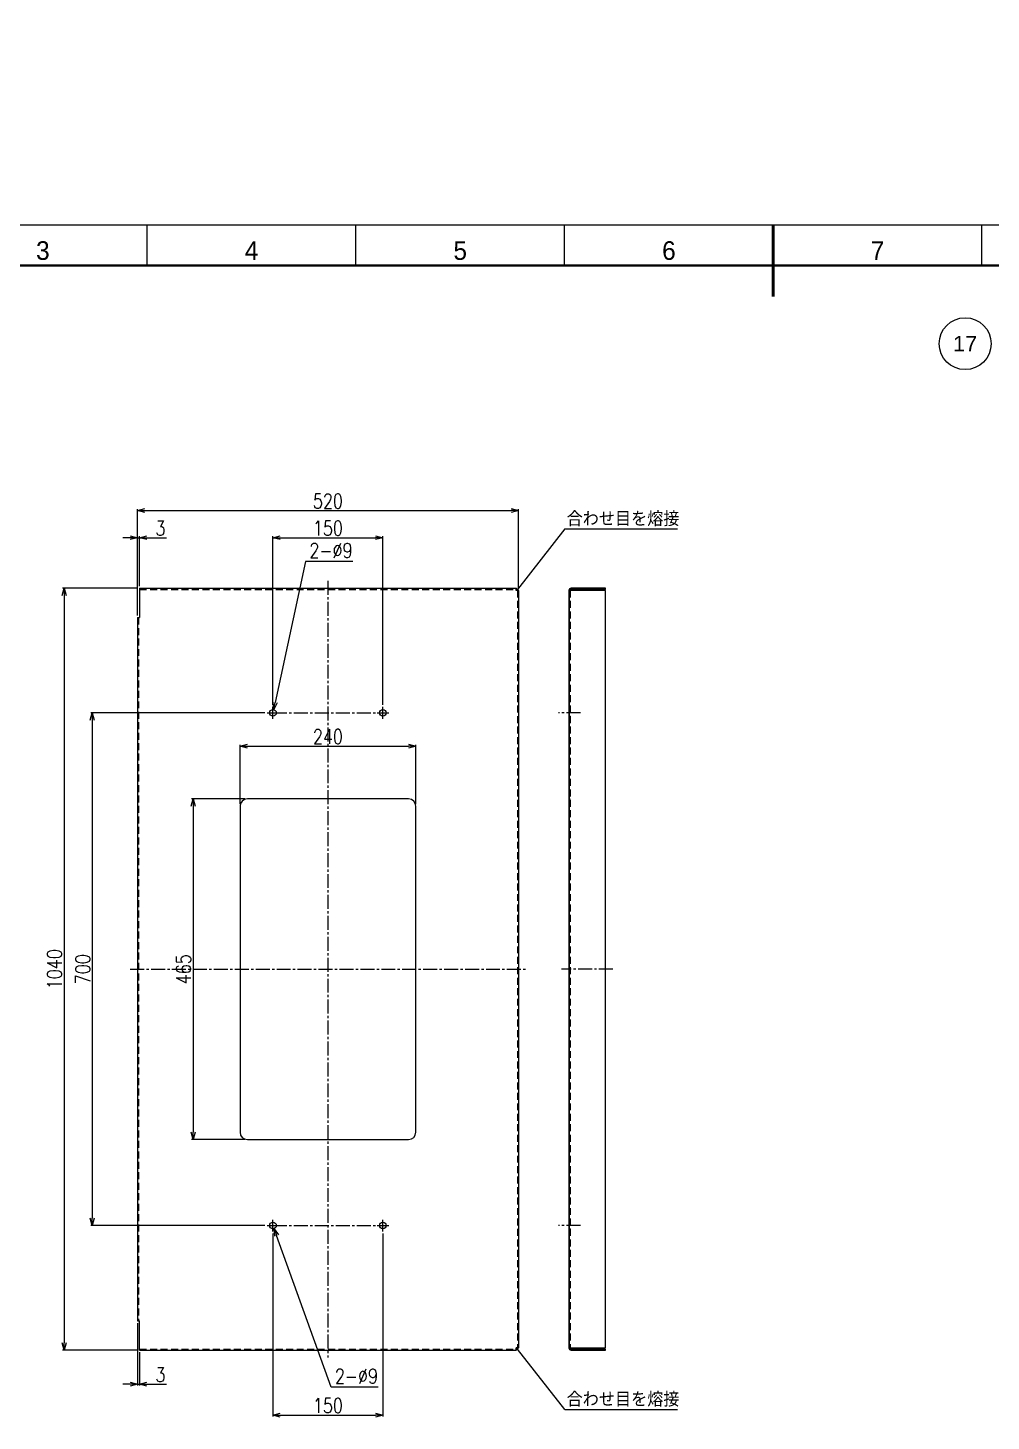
# Model space of a CAD drawing. Header units: millimetres. Extents: x 0 to 51411, y 0 to 16902.
# Drawn here: x 20139 to 21453, y 1409 to 3311 of the extents above; entities that cross this region are included whole.
import ezdxf
from ezdxf import colors
from ezdxf.entities.mleader import LeaderData, LeaderLine
from ezdxf.enums import TextEntityAlignment as Align
from ezdxf.math import Vec2, Vec3

# ---------------------------------------------------------------- set-up
doc = ezdxf.new("R2010")
doc.units = ezdxf.units.MM
doc.linetypes.add('CENTER2', pattern=[28.575, 19.05, -3.175, 3.175, -3.175])
doc.linetypes.add('HIDDEN2', pattern=[4.7625, 3.175, -1.5875])
for name, color, linetype, lineweight in [('01_外形線', 7, 'Continuous', 25), ('03_かくれ線', 6, 'HIDDEN2', 13), ('04_中心線', 1, 'CENTER2', 9), ('07_寸法線', 3, 'Continuous', 9), ('99_図枠', 7, 'Continuous', 40)]:
    doc.layers.add(name, color=color, linetype=linetype, lineweight=lineweight)
doc.layers.add('10_補助線', color=8, linetype='Continuous', lineweight=13, plot=False)
doc.styles.add('KSS_TXT', font='txt.shx', dxfattribs={"bigfont": 'extfont2.shx'})
doc.styles.get("Standard").update_dxf_attribs({"font": 'arial.ttf'})
doc.styles.add('寸法用', font='simplex.shx', dxfattribs={"width": 0.8, "bigfont": '@extfont2.shx'})
doc.styles.add('表題用', font='MS PGothic.ttf')
doc.dimstyles.new('機械製図用', dxfattribs={"dimtxt": 3.5, "dimasz": 3.5, "dimexe": 2, "dimexo": 0, "dimgap": 1.2, "dimtad": 1, "dimdsep": 46, "dimtxsty": '寸法用', "dimblk": 'OPEN30', "dimcen": 0, "dimclrd": 256, "dimclre": 256, "dimclrt": 7, "dimazin": 2, "dimtm": 1e-09, "dimtfac": 0.75, "dimtmove": 0, "dimatfit": 3, "dimldrblk": 'OPEN30', "dimfxl": 1, "dimlwd": -1, "dimlwe": -1, "dimarcsym": 0})
doc.dimstyles.new('機械製図用$3', dxfattribs={"dimtxt": 3.5, "dimasz": 3.5, "dimexe": 2, "dimexo": 0, "dimgap": 1.2, "dimtad": 1, "dimtih": 1, "dimtoh": 1, "dimdsep": 46, "dimtxsty": '寸法用', "dimblk": 'OPEN30', "dimcen": 0, "dimsd1": 1, "dimclrd": 256, "dimclre": 256, "dimclrt": 7, "dimazin": 2, "dimtm": 1e-09, "dimtfac": 0.75, "dimtofl": 0, "dimtmove": 0, "dimatfit": 3, "dimldrblk": 'OPEN30', "dimfxl": 1, "dimlwd": -1, "dimlwe": -1, "dimarcsym": 0})

# ---------------------------------------------------------------- blocks, each defined once
blk = doc.blocks.new('_Open30')
at = {"color": 0, "linetype": 'ByBlock', "lineweight": -2}
for p, q in [((-1, 0.27), (0, 0)), ((0, 0), (-1, -0.27)), ((0, 0), (-1, 0))]:
    blk.add_line(p, q, dxfattribs=at)
blk = doc.blocks.new('*D575')
at = {"layer": '07_寸法線', "transparency": 16777216}
for p, q in [((20288.1, 2508.9), (20288.1, 2654)), ((20298.1, 2652), (20798.1, 2652)), ((20808.1, 2545.9), (20808.1, 2654))]:
    blk.add_line(p, q, dxfattribs=at)
at = {"layer": 'Defpoints', "color": 0, "transparency": 16777216}
for p in [(20808.1, 2652), (20808.1, 2542.9), (20288.1, 2505.9)]:
    blk.add_point(p, dxfattribs=at)
at = {"layer": '07_寸法線', "transparency": 16777216, "xscale": 10, "yscale": 10, "zscale": 10, "rotation": 180}
blk.add_blockref('_Open30', (20288.1, 2652), dxfattribs=at)
at = {"layer": '07_寸法線', "transparency": 16777216, "xscale": 10, "yscale": 10, "zscale": 10}
blk.add_blockref('_Open30', (20808.1, 2652), dxfattribs=at)
at = {"layer": '07_寸法線', "color": 7, "transparency": 16777216, "insert": (20548.1, 2665), "char_height": 20, "attachment_point": 5, "style": '寸法用'}
blk.add_mtext('520', dxfattribs=at)
blk = doc.blocks.new('*D577')
at = {"layer": '07_寸法線', "transparency": 16777216}
for p, q in [((20288.1, 2545.9), (20185.9, 2545.9)), ((20187.9, 2535.9), (20187.9, 1515.9)), ((20288.1, 1505.9), (20185.9, 1505.9))]:
    blk.add_line(p, q, dxfattribs=at)
at = {"layer": 'Defpoints', "color": 0, "transparency": 16777216}
for p in [(20291.1, 2545.9), (20187.9, 1505.9), (20291.1, 1505.9)]:
    blk.add_point(p, dxfattribs=at)
at = {"layer": '07_寸法線', "transparency": 16777216, "xscale": 10, "yscale": 10, "zscale": 10}
for p, rotation in [((20187.9, 2545.9), 90), ((20187.9, 1505.9), 270)]:
    blk.add_blockref('_Open30', p, dxfattribs=dict(at, rotation=rotation))
at = {"layer": '07_寸法線', "color": 7, "transparency": 16777216, "insert": (20174.9, 2025.9), "char_height": 20, "attachment_point": 5, "rotation": 90, "style": '寸法用'}
blk.add_mtext('1040', dxfattribs=at)
blk = doc.blocks.new('*U571')
at = {"layer": '04_中心線', "color": 0, "linetype": 'CENTER2', "transparency": 16777216}
for p, q in [((-8, 0), (-0.9, 0)), ((0, 0.9), (0, 8)), ((0.9, 0), (8, 0)), ((0, -8), (0, -0.9))]:
    blk.add_line(p, q, dxfattribs=at)
at = {"layer": '04_中心線', "color": 0, "linetype": 'Continuous', "transparency": 16777216}
for p, q in [((-0.45, 0), (0.45, 0)), ((0, -0.45), (0, 0.45))]:
    blk.add_line(p, q, dxfattribs=at)
blk = doc.blocks.new('*U572')
at = {"layer": '04_中心線', "color": 0, "linetype": 'CENTER2', "transparency": 16777216}
for p, q in [((-8, 0), (-0.9, 0)), ((0, 0.9), (0, 8)), ((0.9, 0), (8, 0)), ((0, -8), (0, -0.9))]:
    blk.add_line(p, q, dxfattribs=at)
at = {"layer": '04_中心線', "color": 0, "linetype": 'Continuous', "transparency": 16777216}
for p, q in [((-0.45, 0), (0.45, 0)), ((0, -0.45), (0, 0.45))]:
    blk.add_line(p, q, dxfattribs=at)
blk = doc.blocks.new('*U573')
at = {"layer": '04_中心線', "color": 0, "linetype": 'CENTER2', "transparency": 16777216}
for p, q in [((-8, 0), (-0.9, 0)), ((0, 0.9), (0, 8)), ((0.9, 0), (8, 0)), ((0, -8), (0, -0.9))]:
    blk.add_line(p, q, dxfattribs=at)
at = {"layer": '04_中心線', "color": 0, "linetype": 'Continuous', "transparency": 16777216}
for p, q in [((-0.45, 0), (0.45, 0)), ((0, -0.45), (0, 0.45))]:
    blk.add_line(p, q, dxfattribs=at)
blk = doc.blocks.new('*U574')
at = {"layer": '04_中心線', "color": 0, "linetype": 'CENTER2', "transparency": 16777216}
for p, q in [((-8, 0), (-0.9, 0)), ((0, 0.9), (0, 8)), ((0.9, 0), (8, 0)), ((0, -8), (0, -0.9))]:
    blk.add_line(p, q, dxfattribs=at)
at = {"layer": '04_中心線', "color": 0, "linetype": 'Continuous', "transparency": 16777216}
for p, q in [((-0.45, 0), (0.45, 0)), ((0, -0.45), (0, 0.45))]:
    blk.add_line(p, q, dxfattribs=at)
blk = doc.blocks.new('*D579')
at = {"layer": '07_寸法線', "transparency": 16777216}
for p, q in [((20462.1, 2375.9), (20224.5, 2375.9)), ((20226.5, 2365.9), (20226.5, 1685.9)), ((20462.1, 1675.9), (20224.5, 1675.9))]:
    blk.add_line(p, q, dxfattribs=at)
at = {"layer": 'Defpoints', "color": 0, "transparency": 16777216}
for p in [(20465.1, 2375.9), (20226.5, 1675.9), (20465.1, 1675.9)]:
    blk.add_point(p, dxfattribs=at)
at = {"layer": '07_寸法線', "transparency": 16777216, "xscale": 10, "yscale": 10, "zscale": 10}
for p, rotation in [((20226.5, 2375.9), 90), ((20226.5, 1675.9), 270)]:
    blk.add_blockref('_Open30', p, dxfattribs=dict(at, rotation=rotation))
at = {"layer": '07_寸法線', "color": 7, "transparency": 16777216, "insert": (20213.5, 2025.9), "char_height": 20, "attachment_point": 5, "rotation": 90, "style": '寸法用'}
blk.add_mtext('700', dxfattribs=at)
blk = doc.blocks.new('*D582')
at = {"layer": '07_寸法線', "transparency": 16777216}
for p, q in [((20278.1, 2615), (20268.1, 2615)), ((20288.1, 2508.9), (20288.1, 2617)), ((20288.1, 2615), (20291.1, 2615)), ((20291.1, 2548.9), (20291.1, 2617)), ((20301.1, 2615), (20327.8, 2615))]:
    blk.add_line(p, q, dxfattribs=at)
at = {"layer": 'Defpoints', "color": 0, "transparency": 16777216}
for p in [(20291.1, 2615), (20291.1, 2545.9), (20288.1, 2505.9)]:
    blk.add_point(p, dxfattribs=at)
at = {"layer": '07_寸法線', "transparency": 16777216, "xscale": 10, "yscale": 10, "zscale": 10}
blk.add_blockref('_Open30', (20288.1, 2615), dxfattribs=at)
at = {"layer": '07_寸法線', "transparency": 16777216, "xscale": 10, "yscale": 10, "zscale": 10, "rotation": 180}
blk.add_blockref('_Open30', (20291.1, 2615), dxfattribs=at)
at = {"layer": '07_寸法線', "color": 7, "transparency": 16777216, "insert": (20319.5, 2628), "char_height": 20, "attachment_point": 5, "style": '寸法用'}
blk.add_mtext('3', dxfattribs=at)
blk = doc.blocks.new('*D583')
at = {"layer": '07_寸法線', "transparency": 16777216}
for p, q in [((20288.1, 1542.9), (20288.1, 1457.4)), ((20291.1, 1502.9), (20291.1, 1457.4)), ((20278.1, 1459.4), (20268.1, 1459.4)), ((20288.1, 1459.4), (20291.1, 1459.4)), ((20301.1, 1459.4), (20327.8, 1459.4))]:
    blk.add_line(p, q, dxfattribs=at)
at = {"layer": 'Defpoints', "color": 0, "transparency": 16777216}
for p in [(20288.1, 1545.9), (20291.1, 1505.9), (20291.1, 1459.4)]:
    blk.add_point(p, dxfattribs=at)
at = {"layer": '07_寸法線', "transparency": 16777216, "xscale": 10, "yscale": 10, "zscale": 10}
blk.add_blockref('_Open30', (20288.1, 1459.4), dxfattribs=at)
at = {"layer": '07_寸法線', "transparency": 16777216, "xscale": 10, "yscale": 10, "zscale": 10, "rotation": 180}
blk.add_blockref('_Open30', (20291.1, 1459.4), dxfattribs=at)
at = {"layer": '07_寸法線', "color": 7, "transparency": 16777216, "insert": (20319.5, 1472.4), "char_height": 20, "attachment_point": 5, "style": '寸法用'}
blk.add_mtext('3', dxfattribs=at)
blk = doc.blocks.new('*D584')
at = {"layer": '07_寸法線', "transparency": 16777216}
for p, q in [((20473.1, 2386.9), (20473.1, 2617)), ((20483.1, 2615), (20613.1, 2615)), ((20623.1, 2386.9), (20623.1, 2617))]:
    blk.add_line(p, q, dxfattribs=at)
at = {"layer": 'Defpoints', "color": 0, "transparency": 16777216}
for p in [(20623.1, 2615), (20473.1, 2383.9), (20623.1, 2383.9)]:
    blk.add_point(p, dxfattribs=at)
at = {"layer": '07_寸法線', "transparency": 16777216, "xscale": 10, "yscale": 10, "zscale": 10, "rotation": 180}
blk.add_blockref('_Open30', (20473.1, 2615), dxfattribs=at)
at = {"layer": '07_寸法線', "transparency": 16777216, "xscale": 10, "yscale": 10, "zscale": 10}
blk.add_blockref('_Open30', (20623.1, 2615), dxfattribs=at)
at = {"layer": '07_寸法線', "color": 7, "transparency": 16777216, "insert": (20548.1, 2628), "char_height": 20, "attachment_point": 5, "style": '寸法用'}
blk.add_mtext('150', dxfattribs=at)
blk = doc.blocks.new('*D595')
at = {"layer": '07_寸法線', "transparency": 16777216}
for p, q in [((20435.1, 2258.4), (20362.1, 2258.4)), ((20364.1, 2248.4), (20364.1, 1803.4)), ((20435.1, 1793.4), (20362.1, 1793.4))]:
    blk.add_line(p, q, dxfattribs=at)
at = {"layer": 'Defpoints', "color": 0, "transparency": 16777216}
for p in [(20438.1, 2258.4), (20364.1, 1793.4), (20438.1, 1793.4)]:
    blk.add_point(p, dxfattribs=at)
at = {"layer": '07_寸法線', "transparency": 16777216, "xscale": 10, "yscale": 10, "zscale": 10}
for p, rotation in [((20364.1, 2258.4), 90), ((20364.1, 1793.4), 270)]:
    blk.add_blockref('_Open30', p, dxfattribs=dict(at, rotation=rotation))
at = {"layer": '07_寸法線', "color": 7, "transparency": 16777216, "insert": (20351.1, 2025.9), "char_height": 20, "attachment_point": 5, "rotation": 90, "style": '寸法用'}
blk.add_mtext('465', dxfattribs=at)
blk = doc.blocks.new('*D596')
at = {"layer": '07_寸法線', "transparency": 16777216}
for p, q in [((20428.1, 2251.4), (20428.1, 2332.4)), ((20438.1, 2330.4), (20658.1, 2330.4)), ((20668.1, 2251.4), (20668.1, 2332.4))]:
    blk.add_line(p, q, dxfattribs=at)
at = {"layer": 'Defpoints', "color": 0, "transparency": 16777216}
for p in [(20668.1, 2330.4), (20428.1, 2248.4), (20668.1, 2248.4)]:
    blk.add_point(p, dxfattribs=at)
at = {"layer": '07_寸法線', "transparency": 16777216, "xscale": 10, "yscale": 10, "zscale": 10, "rotation": 180}
blk.add_blockref('_Open30', (20428.1, 2330.4), dxfattribs=at)
at = {"layer": '07_寸法線', "transparency": 16777216, "xscale": 10, "yscale": 10, "zscale": 10}
blk.add_blockref('_Open30', (20668.1, 2330.4), dxfattribs=at)
at = {"layer": '07_寸法線', "color": 7, "transparency": 16777216, "insert": (20548.1, 2343.4), "char_height": 20, "attachment_point": 5, "style": '寸法用'}
blk.add_mtext('240', dxfattribs=at)
blk = doc.blocks.new('*D790')
at = {"layer": '07_寸法線', "transparency": 16777216}
for p, q in [((20517.5, 2582.5), (20476.2, 2390.1)), ((20582, 2582.5), (20517.5, 2582.5))]:
    blk.add_line(p, q, dxfattribs=at)
at = {"layer": 'Defpoints', "color": 0, "transparency": 16777216}
for p in [(20474.1, 2380.3), (20472.2, 2371.5)]:
    blk.add_point(p, dxfattribs=at)
at = {"layer": '07_寸法線', "transparency": 16777216, "xscale": 10, "yscale": 10, "zscale": 10, "rotation": 257.8658870974812}
blk.add_blockref('_Open30', (20474.1, 2380.3), dxfattribs=at)
at = {"layer": '07_寸法線', "color": 7, "transparency": 16777216, "insert": (20552.3, 2597.5), "char_height": 20, "attachment_point": 5, "style": '寸法用'}
blk.add_mtext('2-∅9', dxfattribs=at)
blk = doc.blocks.new('*D791')
at = {"layer": '07_寸法線', "transparency": 16777216}
for p, q in [((20552.3, 1455.3), (20478, 1662.2)), ((20616.7, 1455.3), (20552.3, 1455.3))]:
    blk.add_line(p, q, dxfattribs=at)
at = {"layer": 'Defpoints', "color": 0, "transparency": 16777216}
for p in [(20471.6, 1680.1), (20474.6, 1671.6)]:
    blk.add_point(p, dxfattribs=at)
at = {"layer": '07_寸法線', "transparency": 16777216, "xscale": 10, "yscale": 10, "zscale": 10, "rotation": 109.7402164581199}
blk.add_blockref('_Open30', (20474.6, 1671.6), dxfattribs=at)
at = {"layer": '07_寸法線', "color": 7, "transparency": 16777216, "insert": (20587, 1470.3), "char_height": 20, "attachment_point": 5, "style": '寸法用'}
blk.add_mtext('2-∅9', dxfattribs=at)
blk = doc.blocks.new('*D792')
at = {"layer": '07_寸法線', "transparency": 16777216}
for p, q in [((20473.1, 1664.9), (20473.1, 1415.2)), ((20623.1, 1664.9), (20623.1, 1415.2)), ((20483.1, 1417.2), (20613.1, 1417.2))]:
    blk.add_line(p, q, dxfattribs=at)
at = {"layer": 'Defpoints', "color": 0, "transparency": 16777216}
for p in [(20473.1, 1667.9), (20623.1, 1667.9), (20623.1, 1417.2)]:
    blk.add_point(p, dxfattribs=at)
at = {"layer": '07_寸法線', "transparency": 16777216, "xscale": 10, "yscale": 10, "zscale": 10, "rotation": 180}
blk.add_blockref('_Open30', (20473.1, 1417.2), dxfattribs=at)
at = {"layer": '07_寸法線', "transparency": 16777216, "xscale": 10, "yscale": 10, "zscale": 10}
blk.add_blockref('_Open30', (20623.1, 1417.2), dxfattribs=at)
at = {"layer": '07_寸法線', "color": 7, "transparency": 16777216, "insert": (20548.1, 1430.2), "char_height": 20, "attachment_point": 5, "style": '寸法用'}
blk.add_mtext('150', dxfattribs=at)
blk = doc.blocks.new('AM_BALLOON1')
at = {"transparency": 16777216}
blk.add_circle((0, 0), 5, dxfattribs=at)
blk.add_attdef('B_NUMBER', text='', height=3, dxfattribs=at).set_placement((0, 0), align=Align.MIDDLE_CENTER)
blk = doc.blocks.new('_OPEN')
at = {"color": 0, "linetype": 'ByBlock'}
for p, q in [((-1, 0.17), (0, 0)), ((0, 0), (-1, -0.17)), ((0, 0), (-1, 0))]:
    blk.add_line(p, q, dxfattribs=at)

msp = doc.modelspace()

# ---------------------------------------------------------------- linework, layer by layer
at = {"layer": '01_外形線'}
for p, q in [((20291.121, 2545.88), (20291.121, 2505.88)), ((20291.121, 2545.88), (20805.121, 2545.88)), ((20805.121, 2545.88), (20805.121, 2542.88)), ((20808.121, 2542.88), (20805.121, 2542.88)), ((20808.121, 2542.88), (20808.121, 1508.88)), ((20288.121, 2505.88), (20288.121, 1545.88)), ((20288.121, 2505.88), (20291.121, 2505.88)), ((20288.121, 1545.88), (20291.121, 1545.88)), ((20291.121, 1505.88), (20291.121, 1545.88)), ((20291.121, 1505.88), (20291.121, 1545.88)), ((20291.121, 1505.88), (20805.121, 1505.88)), ((20808.121, 1508.88), (20805.121, 1508.88)), ((20805.121, 1505.88), (20805.121, 1508.88))]:
    msp.add_line(p, q, dxfattribs=at)
for points in [[(20805.121, 2542.88), (20805.121, 2545.88), (20808.121, 2542.88), (20805.121, 2542.88)], [(20877.117, 1508.88), (20927.117, 1508.88), (20927.117, 2542.88), (20877.117, 2542.88)], [(20805.121, 1508.88), (20805.121, 1505.88), (20808.121, 1508.88), (20805.121, 1508.88)]]:
    msp.add_lwpolyline(points, dxfattribs=at)
msp.add_lwpolyline([(20878.617, 2542.88, -0.41421356), (20880.117, 2544.38), (20927.117, 2544.38), (20927.117, 2545.88), (20880.117, 2545.88, 0.41421356), (20877.117, 2542.88), (20877.117, 1508.88, 0.41421356), (20880.117, 1505.88), (20927.117, 1505.88), (20927.117, 1507.38), (20880.117, 1507.38, -0.41421356), (20878.617, 1508.88)], format="xyb", dxfattribs=at)
msp.add_lwpolyline([(20438.121, 1793.38), (20658.121, 1793.38, 0.41421356), (20668.121, 1803.38), (20668.121, 2248.38, 0.41421356), (20658.121, 2258.38), (20438.121, 2258.38, 0.41421356), (20428.121, 2248.38), (20428.121, 1803.38, 0.41421356)], format="xyb", close=True, dxfattribs=at)
for centre in [(20473.121, 2375.88), (20623.121, 2375.88), (20473.121, 1675.88), (20623.121, 1675.88)]:
    msp.add_circle(centre, 4.5, dxfattribs=at)
at = {"layer": '03_かくれ線', "ltscale": 3}
for p, q in [((20291.121, 2544.38), (20805.121, 2544.38)), ((20806.621, 2542.88), (20806.621, 1508.88)), ((20878.617, 2542.88), (20878.617, 1508.88)), ((20289.621, 2505.88), (20289.621, 1545.88)), ((20878.617, 2380.38), (20877.117, 2380.38)), ((20878.617, 2371.38), (20877.117, 2371.38)), ((20877.117, 2258.38), (20878.617, 2258.38)), ((20877.117, 1793.38), (20878.617, 1793.38)), ((20878.617, 1680.38), (20877.117, 1680.38)), ((20878.617, 1671.38), (20877.117, 1671.38)), ((20291.121, 1507.38), (20805.121, 1507.38))]:
    msp.add_line(p, q, dxfattribs=at)
at = {"layer": '04_中心線'}
for p, q in [((20548.121, 2555.88), (20548.121, 1495.88)), ((20473.121, 2375.88), (20623.121, 2375.88)), ((20892.867, 2375.88), (20862.867, 2375.88)), ((20278.121, 2025.88), (20818.121, 2025.88)), ((20937.117, 2025.88), (20867.117, 2025.88)), ((20473.121, 1675.88), (20623.121, 1675.88)), ((20892.867, 1675.88), (20862.867, 1675.88))]:
    msp.add_line(p, q, dxfattribs=at)
at = {"layer": '07_寸法線'}
for p, q in [((20871.314, 2626.886), (20806.621, 2544.38)), ((20871.314, 2626.886), (21025.413, 2626.886)), ((20871.314, 1424.873), (20806.621, 1507.38)), ((20871.314, 1424.873), (21025.413, 1424.873))]:
    msp.add_line(p, q, dxfattribs=at)
at = {"layer": '10_補助線'}
for p, q in [((20878.617, 2542.88), (20877.117, 2542.88)), ((20877.867, 1508.88), (20877.867, 2542.88)), ((20880.117, 2544.38), (20880.117, 2545.88)), ((20927.117, 2545.13), (20880.117, 2545.13)), ((20878.617, 1508.88), (20877.117, 1508.88)), ((20880.117, 1507.38), (20880.117, 1505.88)), ((20927.117, 1506.63), (20880.117, 1506.63))]:
    msp.add_line(p, q, dxfattribs=at)
for centre, start, end in [((20880.117, 2542.88), 90, 180), ((20880.117, 1508.88), 180, 270)]:
    msp.add_arc(centre, 2.25, start, end, dxfattribs=at)
at = {"layer": '99_図枠', "lineweight": 25}
for p, q in [((20301.453, 2986.574), (20301.453, 3041.731)), ((20586.276, 2986.574), (20586.276, 3041.731)), ((20871.099, 2986.574), (20871.099, 3041.731)), ((21440.745, 2986.574), (21440.745, 3041.731))]:
    msp.add_line(p, q, dxfattribs=at)
at = {"layer": '99_図枠', "lineweight": 53}
msp.add_line((21155.922, 3041.731), (21155.922, 2944.145), dxfattribs=at)
at = {"layer": '99_図枠'}
msp.add_lwpolyline([(19612.286, 679.962), (22809.703, 679.962), (22809.703, 2986.574), (19612.286, 2986.574)], close=True, dxfattribs=at)
at = {"layer": 'Defpoints'}
msp.add_lwpolyline([(19446.984, 625.051), (22864.86, 625.051), (22864.86, 3041.731), (19446.984, 3041.731)], close=True, dxfattribs=at)

# ---------------------------------------------------------------- block references
at = {"layer": '04_中心線', "linetype": 'CENTER2'}
for name, p in [('*U572', (20473.121, 2375.88)), ('*U571', (20623.121, 2375.88)), ('*U574', (20473.121, 1675.88)), ('*U573', (20623.121, 1675.88))]:
    msp.add_blockref(name, p, dxfattribs=at)

# ---------------------------------------------------------------- texts
at = {"layer": '07_寸法線', "color": 3, "style": 'KSS_TXT'}
for p in [(20873.929, 2630.66), (20873.929, 1428.647)]:
    msp.add_text('合わせ目を熔接', height=20, dxfattribs=at).set_placement(p)
at = {"layer": '99_図枠', "lineweight": 13, "style": '表題用'}
for s, p in [('3', (20159.042, 2986.574)), ('4', (20443.865, 2986.574)), ('5', (20728.688, 2986.574)), ('6', (21013.511, 2986.574)), ('7', (21298.334, 2986.574))]:
    msp.add_text(s, height=25.457, dxfattribs=at).set_placement(p, align=Align.BOTTOM_CENTER)

# ---------------------------------------------------------------- dimensions: what is measured, and where the dimension line sits
at = {"layer": '07_寸法線'}
for base, p1, p2, picture, middle in [((20808.121, 2651.974), (20288.121, 2505.88), (20808.121, 2542.88), '*D575', (20548.121, 2664.974)), ((20291.121, 2614.962), (20288.121, 2505.88), (20291.121, 2545.88), '*D582', (20319.454, 2627.962)), ((20623.121, 2614.962), (20473.121, 2383.88), (20623.121, 2383.88), '*D584', (20548.121, 2627.962)), ((20668.121, 2330.407), (20428.121, 2248.38), (20668.121, 2248.38), '*D596', (20548.121, 2343.407)), ((20623.121, 1417.171), (20473.121, 1667.88), (20623.121, 1667.88), '*D792', (20548.121, 1430.171)), ((20291.121, 1459.408), (20288.121, 1545.88), (20291.121, 1505.88), '*D583', (20319.454, 1472.408))]:
    dim = msp.add_linear_dim(base=base, p1=p1, p2=p2, dimstyle='機械製図用', override={"dimtxt": 20, "dimasz": 10, "dimexo": 3, "dimgap": 3}, dxfattribs=at)
    dim.commit()
    dim.dimension.update_dxf_attribs({"geometry": picture, "text_midpoint": middle})
for p1, p2, picture, middle in [((20472.175, 2371.48), (20474.066, 2380.279), '*D790', (20552.258, 2582.493)), ((20471.601, 1680.115), (20474.64, 1671.644), '*D791', (20586.972, 1455.346))]:
    dim = msp.add_diameter_dim_2p(p1=p1, p2=p2, text='2-<>', dimstyle='機械製図用$3', override={"dimtxt": 20, "dimasz": 10, "dimgap": 5}, dxfattribs=at)
    dim.commit()
    dim.dimension.update_dxf_attribs({"geometry": picture, "text_midpoint": middle, "dimtype": 163})
for base, p1, p2, picture, middle in [((20187.858, 1505.88), (20291.121, 2545.88), (20291.121, 1505.88), '*D577', (20174.858, 2025.88)), ((20226.469, 1675.88), (20465.121, 2375.88), (20465.121, 1675.88), '*D579', (20213.469, 2025.88)), ((20364.146, 1793.38), (20438.121, 2258.38), (20438.121, 1793.38), '*D595', (20351.146, 2025.88))]:
    dim = msp.add_linear_dim(base=base, p1=p1, p2=p2, angle=90, dimstyle='機械製図用', override={"dimtxt": 20, "dimasz": 10, "dimexo": 3, "dimgap": 3}, dxfattribs=at)
    dim.commit()
    dim.dimension.update_dxf_attribs({"geometry": picture, "text_midpoint": middle})

# ---------------------------------------------------------------- leaders
ml = msp.add_multileader_block('Standard', dxfattribs=at)
ml.set_content('AM_BALLOON1', color=256, scale=7.08707045)
ml.set_attribute('B_NUMBER', '28', width=0)
ml.set_leader_properties(color=256, linetype='ByLayer', lineweight=-1)
ml.set_arrow_properties(name='OPEN')
ml.build(insert=Vec2(0, 0))
ml.multileader.update_dxf_attribs({"leader_type": 0, "has_dogleg": 0, "text_right_attachment_type": 6, "dogleg_length": 0, "arrow_head_size": 3.544, "scale": 2.5, "block_connection_type": 1})
ctx = ml.context
ctx.base_point, ctx.scale, ctx.char_height, ctx.arrow_head_size, ctx.landing_gap_size, ctx.plane_origin = Vec3(32779.868, 3275.518), 2.5, 7.087, 3.544, 3.544, Vec3(32779.868, 3275.518)
ctx.right_attachment, ctx.attachment_type = 6, 1
notes = []
notes.append((ctx, [(0, (0, 0, 0), (0, 0), (1, 0), 1, [])]))
ctx.block.insert = Vec3(32779.868, 3275.518)
ml = msp.add_multileader_block('Standard', dxfattribs=at)
ml.set_content('AM_BALLOON1', color=256, scale=7.08707045)
ml.set_attribute('B_NUMBER', '29', width=0)
ml.set_leader_properties(color=256, linetype='ByLayer', lineweight=-1)
ml.set_arrow_properties(name='OPEN')
ml.build(insert=Vec2(0, 0))
ml.multileader.update_dxf_attribs({"leader_type": 0, "has_dogleg": 0, "text_right_attachment_type": 6, "dogleg_length": 0, "arrow_head_size": 3.544, "scale": 2.5, "block_connection_type": 1})
ctx = ml.context
ctx.base_point, ctx.scale, ctx.char_height, ctx.arrow_head_size, ctx.landing_gap_size, ctx.plane_origin = Vec3(34667.768, 3275.518), 2.5, 7.087, 3.544, 3.544, Vec3(34667.768, 3275.518)
ctx.right_attachment, ctx.attachment_type = 6, 1
notes.append((ctx, [(0, (0, 0, 0), (0, 0), (1, 0), 1, [])]))
ctx.block.insert = Vec3(34667.768, 3275.518)
ml = msp.add_multileader_block('Standard', dxfattribs=at)
ml.set_content('AM_BALLOON1', color=256, scale=7.08707045)
ml.set_attribute('B_NUMBER', '27', width=0)
ml.set_leader_properties(color=256, linetype='ByLayer', lineweight=-1)
ml.set_arrow_properties(name='OPEN')
ml.build(insert=Vec2(0, 0))
ml.multileader.update_dxf_attribs({"leader_type": 0, "has_dogleg": 0, "text_right_attachment_type": 6, "dogleg_length": 0, "arrow_head_size": 3.544, "scale": 2.5, "block_connection_type": 1})
ctx = ml.context
ctx.base_point, ctx.scale, ctx.char_height, ctx.arrow_head_size, ctx.landing_gap_size, ctx.plane_origin = Vec3(30037.828, 2881.684), 2.5, 7.087, 3.544, 3.544, Vec3(30037.828, 2881.684)
ctx.right_attachment, ctx.attachment_type = 6, 1
notes.append((ctx, [(0, (0, 0, 0), (0, 0), (1, 0), 1, [])]))
ctx.block.insert = Vec3(30037.828, 2881.684)
ml = msp.add_multileader_block('Standard', dxfattribs=at)
ml.set_content('AM_BALLOON1', color=256, scale=7.08707045)
ml.set_attribute('B_NUMBER', '17', width=0)
ml.set_leader_properties(color=256, linetype='ByLayer', lineweight=-1)
ml.set_arrow_properties(name='OPEN')
ml.build(insert=Vec2(0, 0))
ml.multileader.update_dxf_attribs({"leader_type": 0, "has_dogleg": 0, "text_right_attachment_type": 6, "dogleg_length": 0, "arrow_head_size": 3.544, "scale": 2.5, "block_connection_type": 1})
ctx = ml.context
ctx.base_point, ctx.scale, ctx.char_height, ctx.arrow_head_size, ctx.landing_gap_size, ctx.plane_origin = Vec3(21417.839, 2879.797), 2.5, 7.087, 3.544, 3.544, Vec3(21417.839, 2879.797)
ctx.right_attachment, ctx.attachment_type = 6, 1
notes.append((ctx, [(0, (0, 0, 0), (0, 0), (1, 0), 1, [])]))
ctx.block.insert = Vec3(21417.839, 2879.797)
ml = msp.add_multileader_block('Standard', dxfattribs=at)
ml.set_content('AM_BALLOON1', color=256, scale=7.08707045)
ml.set_attribute('B_NUMBER', '26', width=0)
ml.set_leader_properties(color=256, linetype='ByLayer', lineweight=-1)
ml.set_arrow_properties(name='OPEN')
ml.build(insert=Vec2(0, 0))
ml.multileader.update_dxf_attribs({"leader_type": 0, "has_dogleg": 0, "text_right_attachment_type": 6, "dogleg_length": 0, "arrow_head_size": 3.544, "scale": 2.5, "block_connection_type": 1})
ctx = ml.context
ctx.base_point, ctx.scale, ctx.char_height, ctx.arrow_head_size, ctx.landing_gap_size, ctx.plane_origin = Vec3(28646.004, 2598.075), 2.5, 7.087, 3.544, 3.544, Vec3(28646.004, 2598.075)
ctx.right_attachment, ctx.attachment_type = 6, 1
notes.append((ctx, [(0, (0, 0, 0), (0, 0), (1, 0), 1, [])]))
ctx.block.insert = Vec3(28646.004, 2598.075)
ml = msp.add_multileader_block('Standard', dxfattribs=at)
ml.set_content('AM_BALLOON1', color=256, scale=5.62465909)
ml.set_attribute('B_NUMBER', '20', width=0)
ml.set_leader_properties(color=256, linetype='ByLayer', lineweight=-1)
ml.set_arrow_properties(name='OPEN')
ml.build(insert=Vec2(0, 0))
ml.multileader.update_dxf_attribs({"leader_type": 0, "has_dogleg": 0, "text_right_attachment_type": 6, "dogleg_length": 0, "arrow_head_size": 2.812, "scale": 2.5, "block_connection_type": 1})
ctx = ml.context
ctx.base_point, ctx.scale, ctx.char_height, ctx.arrow_head_size, ctx.landing_gap_size, ctx.plane_origin = Vec3(25957.692, 2209.708), 2.5, 5.625, 2.812, 2.812, Vec3(25957.692, 2209.708)
ctx.right_attachment, ctx.attachment_type = 6, 1
notes.append((ctx, [(0, (0, 0, 0), (0, 0), (1, 0), 1, [])]))
ctx.block.insert = Vec3(25957.692, 2209.708)
ml = msp.add_multileader_block('Standard', dxfattribs=at)
ml.set_content('AM_BALLOON1', color=256, scale=5.62465909)
ml.set_attribute('B_NUMBER', '23', width=0)
ml.set_leader_properties(color=256, linetype='ByLayer', lineweight=-1)
ml.set_arrow_properties(name='OPEN')
ml.build(insert=Vec2(0, 0))
ml.multileader.update_dxf_attribs({"leader_type": 0, "has_dogleg": 0, "text_right_attachment_type": 6, "dogleg_length": 0, "arrow_head_size": 2.812, "scale": 2.5, "block_connection_type": 1})
ctx = ml.context
ctx.base_point, ctx.scale, ctx.char_height, ctx.arrow_head_size, ctx.landing_gap_size, ctx.plane_origin = Vec3(27229.911, 2209.708), 2.5, 5.625, 2.812, 2.812, Vec3(27229.911, 2209.708)
ctx.right_attachment, ctx.attachment_type = 6, 1
notes.append((ctx, [(0, (0, 0, 0), (0, 0), (1, 0), 1, [])]))
ctx.block.insert = Vec3(27229.911, 2209.708)
ml = msp.add_multileader_block('Standard', dxfattribs=at)
ml.set_content('AM_BALLOON1', color=256, scale=5.62465909)
ml.set_attribute('B_NUMBER', '19', width=0)
ml.set_leader_properties(color=256, linetype='ByLayer', lineweight=-1)
ml.set_arrow_properties(name='OPEN')
ml.build(insert=Vec2(0, 0))
ml.multileader.update_dxf_attribs({"leader_type": 0, "has_dogleg": 0, "text_right_attachment_type": 6, "dogleg_length": 0, "arrow_head_size": 2.812, "scale": 2.5, "block_connection_type": 1})
ctx = ml.context
ctx.base_point, ctx.scale, ctx.char_height, ctx.arrow_head_size, ctx.landing_gap_size, ctx.plane_origin = Vec3(23368.24, 2177.394), 2.5, 5.625, 2.812, 2.812, Vec3(23368.24, 2177.394)
ctx.right_attachment, ctx.attachment_type = 6, 1
notes.append((ctx, [(0, (0, 0, 0), (0, 0), (1, 0), 1, [])]))
ctx.block.insert = Vec3(23368.24, 2177.394)
ml = msp.add_multileader_block('Standard', dxfattribs=at)
ml.set_content('AM_BALLOON1', color=256, scale=4.99969697)
ml.set_attribute('B_NUMBER', '30', width=0)
ml.set_leader_properties(color=256, linetype='ByLayer', lineweight=-1)
ml.set_arrow_properties(name='OPEN')
ml.build(insert=Vec2(0, 0))
ml.multileader.update_dxf_attribs({"leader_type": 0, "has_dogleg": 0, "text_right_attachment_type": 6, "dogleg_length": 0, "arrow_head_size": 2.5, "scale": 2.5, "block_connection_type": 1})
ctx = ml.context
ctx.base_point, ctx.scale, ctx.char_height, ctx.arrow_head_size, ctx.landing_gap_size, ctx.plane_origin = Vec3(36368.352, 1874.031), 2.5, 5, 2.5, 2.5, Vec3(36368.352, 1874.031)
ctx.right_attachment, ctx.attachment_type = 6, 1
notes.append((ctx, [(0, (0, 0, 0), (0, 0), (1, 0), 1, [])]))
ctx.block.insert = Vec3(36368.352, 1874.031)
ml = msp.add_multileader_block('Standard', dxfattribs=at)
ml.set_content('AM_BALLOON1', color=256, scale=4.99969697)
ml.set_attribute('B_NUMBER', '31', width=0)
ml.set_leader_properties(color=256, linetype='ByLayer', lineweight=-1)
ml.set_arrow_properties(name='OPEN')
ml.build(insert=Vec2(0, 0))
ml.multileader.update_dxf_attribs({"leader_type": 0, "has_dogleg": 0, "text_right_attachment_type": 6, "dogleg_length": 0, "arrow_head_size": 2.5, "scale": 2.5, "block_connection_type": 1})
ctx = ml.context
ctx.base_point, ctx.scale, ctx.char_height, ctx.arrow_head_size, ctx.landing_gap_size, ctx.plane_origin = Vec3(37494.708, 1874.031), 2.5, 5, 2.5, 2.5, Vec3(37494.708, 1874.031)
ctx.right_attachment, ctx.attachment_type = 6, 1
notes.append((ctx, [(0, (0, 0, 0), (0, 0), (1, 0), 1, [])]))
ctx.block.insert = Vec3(37494.708, 1874.031)
ml = msp.add_multileader_block('Standard', dxfattribs=at)
ml.set_content('AM_BALLOON1', color=256, scale=5.62465909)
ml.set_attribute('B_NUMBER', '21', width=0)
ml.set_leader_properties(color=256, linetype='ByLayer', lineweight=-1)
ml.set_arrow_properties(name='OPEN')
ml.build(insert=Vec2(0, 0))
ml.multileader.update_dxf_attribs({"leader_type": 0, "has_dogleg": 0, "text_right_attachment_type": 6, "dogleg_length": 0, "arrow_head_size": 2.812, "scale": 2.5, "block_connection_type": 1})
ctx = ml.context
ctx.base_point, ctx.scale, ctx.char_height, ctx.arrow_head_size, ctx.landing_gap_size, ctx.plane_origin = Vec3(25957.692, 1752.745), 2.5, 5.625, 2.812, 2.812, Vec3(25957.692, 1752.745)
ctx.right_attachment, ctx.attachment_type = 6, 1
notes.append((ctx, [(0, (0, 0, 0), (0, 0), (1, 0), 1, [])]))
ctx.block.insert = Vec3(25957.692, 1752.745)
ml = msp.add_multileader_block('Standard', dxfattribs=at)
ml.set_content('AM_BALLOON1', color=256, scale=5.62465909)
ml.set_attribute('B_NUMBER', '24', width=0)
ml.set_leader_properties(color=256, linetype='ByLayer', lineweight=-1)
ml.set_arrow_properties(name='OPEN')
ml.build(insert=Vec2(0, 0))
ml.multileader.update_dxf_attribs({"leader_type": 0, "has_dogleg": 0, "text_right_attachment_type": 6, "dogleg_length": 0, "arrow_head_size": 2.812, "scale": 2.5, "block_connection_type": 1})
ctx = ml.context
ctx.base_point, ctx.scale, ctx.char_height, ctx.arrow_head_size, ctx.landing_gap_size, ctx.plane_origin = Vec3(27229.911, 1649.936), 2.5, 5.625, 2.812, 2.812, Vec3(27229.911, 1649.936)
ctx.right_attachment, ctx.attachment_type = 6, 1
notes.append((ctx, [(0, (0, 0, 0), (0, 0), (1, 0), 1, [])]))
ctx.block.insert = Vec3(27229.911, 1649.936)
ml = msp.add_multileader_block('Standard', dxfattribs=at)
ml.set_content('AM_BALLOON1', color=256, scale=3.49978788)
ml.set_attribute('B_NUMBER', '1', width=0)
ml.set_leader_properties(color=256, linetype='ByLayer', lineweight=-1)
ml.set_arrow_properties(name='OPEN')
ml.build(insert=Vec2(0, 0))
ml.multileader.update_dxf_attribs({"leader_type": 0, "has_dogleg": 0, "text_right_attachment_type": 6, "dogleg_length": 0, "arrow_head_size": 1.75, "scale": 2.5, "block_connection_type": 1})
ctx = ml.context
ctx.base_point, ctx.scale, ctx.char_height, ctx.arrow_head_size, ctx.landing_gap_size, ctx.plane_origin = Vec3(43910.767, 1565.525), 2.5, 3.5, 1.75, 1.75, Vec3(43910.767, 1565.525)
ctx.right_attachment, ctx.attachment_type = 6, 1
notes.append((ctx, [(0, (0, 0, 0), (0, 0), (1, 0), 1, [])]))
ctx.block.insert = Vec3(43910.767, 1565.525)
for ctx, leaders in notes:
    for number, flags, end, landing, length, lines in leaders:
        leader = LeaderData()
        leader.index, (leader.has_last_leader_line, leader.has_dogleg_vector, leader.attachment_direction) = number, flags
        leader.last_leader_point, leader.dogleg_vector, leader.dogleg_length = Vec3(end), Vec3(landing), length
        for number, points, colour, breaks in lines:
            line = LeaderLine()
            line.index, line.vertices, line.color, line.breaks = number, Vec3.list(points), colors.encode_raw_color(colour), breaks
            leader.lines.append(line)
        ctx.leaders.append(leader)

doc.saveas('drawing.dxf')
